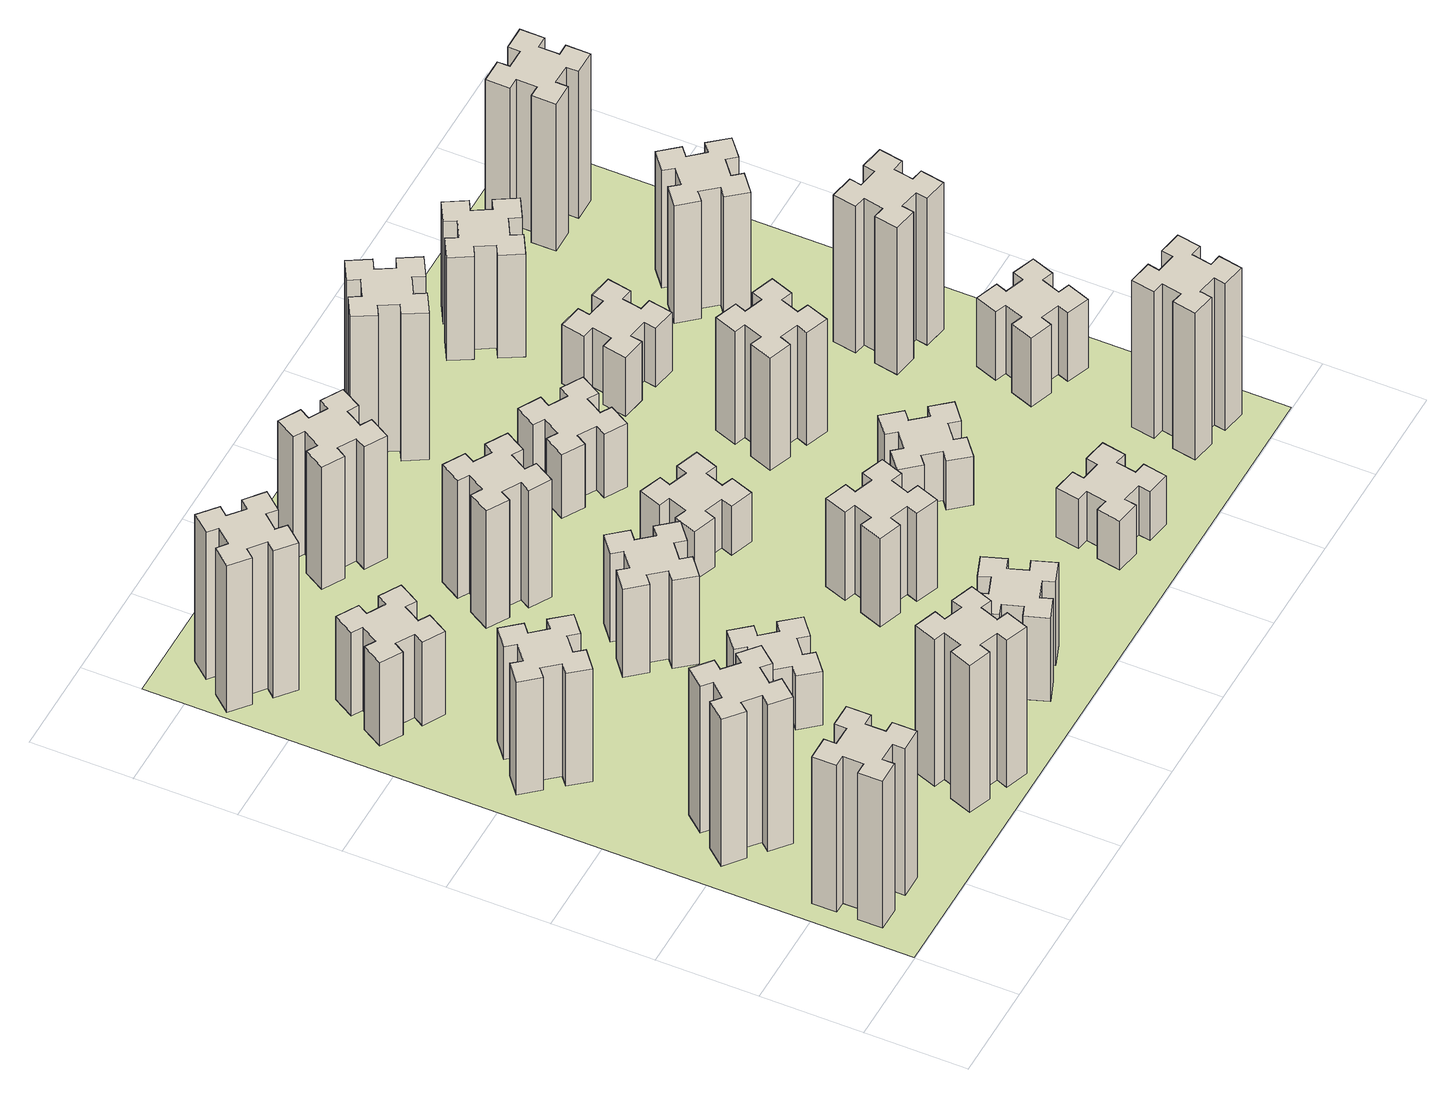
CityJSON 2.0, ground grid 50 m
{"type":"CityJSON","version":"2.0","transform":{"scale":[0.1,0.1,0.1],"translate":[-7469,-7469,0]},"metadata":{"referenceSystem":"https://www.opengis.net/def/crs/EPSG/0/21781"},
"CityObjects":{
"building1":{"type":"Building","attributes":{"class":"1000","function":"1000","usage":"1000","yearOfConstruction":2016,"roofType":"1000","measuredHeight":90,"storeysAboveGround":30,"storeysBelowGround":0},"geometry":[{"type":"Solid","lod":"1","boundaries":[[[[0,1,2,3,4,5,6,7,8,9,10,11,12,13,14,15,16,17,18,19]],[[17,16,20,21]],[[16,15,22,20]],[[15,14,23,22]],[[14,13,24,23]],[[13,12,25,24]],[[12,11,26,25]],[[11,10,27,26]],[[10,9,28,27]],[[9,8,29,28]],[[8,7,30,29]],[[7,6,31,30]],[[6,5,32,31]],[[5,4,33,32]],[[4,3,34,33]],[[3,2,35,34]],[[2,1,36,35]],[[1,0,37,36]],[[0,19,38,37]],[[19,18,39,38]],[[18,17,21,39]],[[24,25,26,27,28,29,30,31,32,33,34,35,36,37,38,39,21,20,22,23]]]]}]},
"building2":{"type":"Building","attributes":{"class":"1000","function":"1000","usage":"1000","yearOfConstruction":2016,"roofType":"1000","measuredHeight":90,"storeysAboveGround":30,"storeysBelowGround":0},"geometry":[{"type":"Solid","lod":"1","boundaries":[[[[40,41,42,43,44,45,46,47,48,49,50,51,52,53,54,55,56,57,58,59]],[[57,56,60,61]],[[56,55,62,60]],[[55,54,63,62]],[[54,53,64,63]],[[53,52,65,64]],[[52,51,66,65]],[[51,50,67,66]],[[50,49,68,67]],[[49,48,69,68]],[[48,47,70,69]],[[47,46,71,70]],[[46,45,72,71]],[[45,44,73,72]],[[44,43,74,73]],[[43,42,75,74]],[[42,41,76,75]],[[41,40,77,76]],[[40,59,78,77]],[[59,58,79,78]],[[58,57,61,79]],[[64,65,66,67,68,69,70,71,72,73,74,75,76,77,78,79,61,60,62,63]]]]}]},
"building3":{"type":"Building","attributes":{"class":"1000","function":"1000","usage":"1000","yearOfConstruction":2016,"roofType":"1000","measuredHeight":69,"storeysAboveGround":30,"storeysBelowGround":0},"geometry":[{"type":"Solid","lod":"1","boundaries":[[[[80,81,82,83,84,85,86,87,88,89,90,91,92,93,94,95,96,97,98,99]],[[97,96,100,101]],[[96,95,102,100]],[[95,94,103,102]],[[94,93,104,103]],[[93,92,105,104]],[[92,91,106,105]],[[91,90,107,106]],[[90,89,108,107]],[[89,88,109,108]],[[88,87,110,109]],[[87,86,111,110]],[[86,85,112,111]],[[85,84,113,112]],[[84,83,114,113]],[[83,82,115,114]],[[82,81,116,115]],[[81,80,117,116]],[[80,99,118,117]],[[99,98,119,118]],[[98,97,101,119]],[[104,105,106,107,108,109,110,111,112,113,114,115,116,117,118,119,101,100,102,103]]]]}]},
"building4":{"type":"Building","attributes":{"class":"1000","function":"1000","usage":"1000","yearOfConstruction":2016,"roofType":"1000","measuredHeight":51,"storeysAboveGround":30,"storeysBelowGround":0},"geometry":[{"type":"Solid","lod":"1","boundaries":[[[[120,121,122,123,124,125,126,127,128,129,130,131,132,133,134,135,136,137,138,139]],[[137,136,140,141]],[[136,135,142,140]],[[135,134,143,142]],[[134,133,144,143]],[[133,132,145,144]],[[132,131,146,145]],[[131,130,147,146]],[[130,129,148,147]],[[129,128,149,148]],[[128,127,150,149]],[[127,126,151,150]],[[126,125,152,151]],[[125,124,153,152]],[[124,123,154,153]],[[123,122,155,154]],[[122,121,156,155]],[[121,120,157,156]],[[120,139,158,157]],[[139,138,159,158]],[[138,137,141,159]],[[144,145,146,147,148,149,150,151,152,153,154,155,156,157,158,159,141,140,142,143]]]]}]},
"building5":{"type":"Building","attributes":{"class":"1000","function":"1000","usage":"1000","yearOfConstruction":2016,"roofType":"1000","measuredHeight":90,"storeysAboveGround":30,"storeysBelowGround":0},"geometry":[{"type":"Solid","lod":"1","boundaries":[[[[160,161,162,163,164,165,166,167,168,169,170,171,172,173,174,175,176,177,178,179]],[[177,176,180,181]],[[176,175,182,180]],[[175,174,183,182]],[[174,173,184,183]],[[173,172,185,184]],[[172,171,186,185]],[[171,170,187,186]],[[170,169,188,187]],[[169,168,189,188]],[[168,167,190,189]],[[167,166,191,190]],[[166,165,192,191]],[[165,164,193,192]],[[164,163,194,193]],[[163,162,195,194]],[[162,161,196,195]],[[161,160,197,196]],[[160,179,198,197]],[[179,178,199,198]],[[178,177,181,199]],[[184,185,186,187,188,189,190,191,192,193,194,195,196,197,198,199,181,180,182,183]]]]}]},
"building6":{"type":"Building","attributes":{"class":"1000","function":"1000","usage":"1000","yearOfConstruction":2016,"roofType":"1000","measuredHeight":90,"storeysAboveGround":30,"storeysBelowGround":0},"geometry":[{"type":"Solid","lod":"1","boundaries":[[[[200,201,202,203,204,205,206,207,208,209,210,211,212,213,214,215,216,217,218,219]],[[217,216,220,221]],[[216,215,222,220]],[[215,214,223,222]],[[214,213,224,223]],[[213,212,225,224]],[[212,211,226,225]],[[211,210,227,226]],[[210,209,228,227]],[[209,208,229,228]],[[208,207,230,229]],[[207,206,231,230]],[[206,205,232,231]],[[205,204,233,232]],[[204,203,234,233]],[[203,202,235,234]],[[202,201,236,235]],[[201,200,237,236]],[[200,219,238,237]],[[219,218,239,238]],[[218,217,221,239]],[[224,225,226,227,228,229,230,231,232,233,234,235,236,237,238,239,221,220,222,223]]]]}]},
"building7":{"type":"Building","attributes":{"class":"1000","function":"1000","usage":"1000","yearOfConstruction":2016,"roofType":"1000","measuredHeight":33,"storeysAboveGround":30,"storeysBelowGround":0},"geometry":[{"type":"Solid","lod":"1","boundaries":[[[[240,241,242,243,244,245,246,247,248,249,250,251,252,253,254,255,256,257,258,259]],[[257,256,260,261]],[[256,255,262,260]],[[255,254,263,262]],[[254,253,264,263]],[[253,252,265,264]],[[252,251,266,265]],[[251,250,267,266]],[[250,249,268,267]],[[249,248,269,268]],[[248,247,270,269]],[[247,246,271,270]],[[246,245,272,271]],[[245,244,273,272]],[[244,243,274,273]],[[243,242,275,274]],[[242,241,276,275]],[[241,240,277,276]],[[240,259,278,277]],[[259,258,279,278]],[[258,257,261,279]],[[264,265,266,267,268,269,270,271,272,273,274,275,276,277,278,279,261,260,262,263]]]]}]},
"building8":{"type":"Building","attributes":{"class":"1000","function":"1000","usage":"1000","yearOfConstruction":2016,"roofType":"1000","measuredHeight":54,"storeysAboveGround":30,"storeysBelowGround":0},"geometry":[{"type":"Solid","lod":"1","boundaries":[[[[280,281,282,283,284,285,286,287,288,289,290,291,292,293,294,295,296,297,298,299]],[[297,296,300,301]],[[296,295,302,300]],[[295,294,303,302]],[[294,293,304,303]],[[293,292,305,304]],[[292,291,306,305]],[[291,290,307,306]],[[290,289,308,307]],[[289,288,309,308]],[[288,287,310,309]],[[287,286,311,310]],[[286,285,312,311]],[[285,284,313,312]],[[284,283,314,313]],[[283,282,315,314]],[[282,281,316,315]],[[281,280,317,316]],[[280,299,318,317]],[[299,298,319,318]],[[298,297,301,319]],[[304,305,306,307,308,309,310,311,312,313,314,315,316,317,318,319,301,300,302,303]]]]}]},
"building9":{"type":"Building","attributes":{"class":"1000","function":"1000","usage":"1000","yearOfConstruction":2016,"roofType":"1000","measuredHeight":51,"storeysAboveGround":30,"storeysBelowGround":0},"geometry":[{"type":"Solid","lod":"1","boundaries":[[[[320,321,322,323,324,325,326,327,328,329,330,331,332,333,334,335,336,337,338,339]],[[337,336,340,341]],[[336,335,342,340]],[[335,334,343,342]],[[334,333,344,343]],[[333,332,345,344]],[[332,331,346,345]],[[331,330,347,346]],[[330,329,348,347]],[[329,328,349,348]],[[328,327,350,349]],[[327,326,351,350]],[[326,325,352,351]],[[325,324,353,352]],[[324,323,354,353]],[[323,322,355,354]],[[322,321,356,355]],[[321,320,357,356]],[[320,339,358,357]],[[339,338,359,358]],[[338,337,341,359]],[[344,345,346,347,348,349,350,351,352,353,354,355,356,357,358,359,341,340,342,343]]]]}]},
"building10":{"type":"Building","attributes":{"class":"1000","function":"1000","usage":"1000","yearOfConstruction":2016,"roofType":"1000","measuredHeight":72,"storeysAboveGround":30,"storeysBelowGround":0},"geometry":[{"type":"Solid","lod":"1","boundaries":[[[[360,361,362,363,364,365,366,367,368,369,370,371,372,373,374,375,376,377,378,379]],[[377,376,380,381]],[[376,375,382,380]],[[375,374,383,382]],[[374,373,384,383]],[[373,372,385,384]],[[372,371,386,385]],[[371,370,387,386]],[[370,369,388,387]],[[369,368,389,388]],[[368,367,390,389]],[[367,366,391,390]],[[366,365,392,391]],[[365,364,393,392]],[[364,363,394,393]],[[363,362,395,394]],[[362,361,396,395]],[[361,360,397,396]],[[360,379,398,397]],[[379,378,399,398]],[[378,377,381,399]],[[384,385,386,387,388,389,390,391,392,393,394,395,396,397,398,399,381,380,382,383]]]]}]},
"building11":{"type":"Building","attributes":{"class":"1000","function":"1000","usage":"1000","yearOfConstruction":2016,"roofType":"1000","measuredHeight":75,"storeysAboveGround":30,"storeysBelowGround":0},"geometry":[{"type":"Solid","lod":"1","boundaries":[[[[400,401,402,403,404,405,406,407,408,409,410,411,412,413,414,415,416,417,418,419]],[[417,416,420,421]],[[416,415,422,420]],[[415,414,423,422]],[[414,413,424,423]],[[413,412,425,424]],[[412,411,426,425]],[[411,410,427,426]],[[410,409,428,427]],[[409,408,429,428]],[[408,407,430,429]],[[407,406,431,430]],[[406,405,432,431]],[[405,404,433,432]],[[404,403,434,433]],[[403,402,435,434]],[[402,401,436,435]],[[401,400,437,436]],[[400,419,438,437]],[[419,418,439,438]],[[418,417,421,439]],[[424,425,426,427,428,429,430,431,432,433,434,435,436,437,438,439,421,420,422,423]]]]}]},
"building12":{"type":"Building","attributes":{"class":"1000","function":"1000","usage":"1000","yearOfConstruction":2016,"roofType":"1000","measuredHeight":54,"storeysAboveGround":30,"storeysBelowGround":0},"geometry":[{"type":"Solid","lod":"1","boundaries":[[[[440,441,442,443,444,445,446,447,448,449,450,451,452,453,454,455,456,457,458,459]],[[457,456,460,461]],[[456,455,462,460]],[[455,454,463,462]],[[454,453,464,463]],[[453,452,465,464]],[[452,451,466,465]],[[451,450,467,466]],[[450,449,468,467]],[[449,448,469,468]],[[448,447,470,469]],[[447,446,471,470]],[[446,445,472,471]],[[445,444,473,472]],[[444,443,474,473]],[[443,442,475,474]],[[442,441,476,475]],[[441,440,477,476]],[[440,459,478,477]],[[459,458,479,478]],[[458,457,461,479]],[[464,465,466,467,468,469,470,471,472,473,474,475,476,477,478,479,461,460,462,463]]]]}]},
"building13":{"type":"Building","attributes":{"class":"1000","function":"1000","usage":"1000","yearOfConstruction":2016,"roofType":"1000","measuredHeight":30,"storeysAboveGround":30,"storeysBelowGround":0},"geometry":[{"type":"Solid","lod":"1","boundaries":[[[[480,481,482,483,484,485,486,487,488,489,490,491,492,493,494,495,496,497,498,499]],[[497,496,500,501]],[[496,495,502,500]],[[495,494,503,502]],[[494,493,504,503]],[[493,492,505,504]],[[492,491,506,505]],[[491,490,507,506]],[[490,489,508,507]],[[489,488,509,508]],[[488,487,510,509]],[[487,486,511,510]],[[486,485,512,511]],[[485,484,513,512]],[[484,483,514,513]],[[483,482,515,514]],[[482,481,516,515]],[[481,480,517,516]],[[480,499,518,517]],[[499,498,519,518]],[[498,497,501,519]],[[504,505,506,507,508,509,510,511,512,513,514,515,516,517,518,519,501,500,502,503]]]]}]},
"building14":{"type":"Building","attributes":{"class":"1000","function":"1000","usage":"1000","yearOfConstruction":2016,"roofType":"1000","measuredHeight":39,"storeysAboveGround":30,"storeysBelowGround":0},"geometry":[{"type":"Solid","lod":"1","boundaries":[[[[520,521,522,523,524,525,526,527,528,529,530,531,532,533,534,535,536,537,538,539]],[[537,536,540,541]],[[536,535,542,540]],[[535,534,543,542]],[[534,533,544,543]],[[533,532,545,544]],[[532,531,546,545]],[[531,530,547,546]],[[530,529,548,547]],[[529,528,549,548]],[[528,527,550,549]],[[527,526,551,550]],[[526,525,552,551]],[[525,524,553,552]],[[524,523,554,553]],[[523,522,555,554]],[[522,521,556,555]],[[521,520,557,556]],[[520,539,558,557]],[[539,538,559,558]],[[538,537,541,559]],[[544,545,546,547,548,549,550,551,552,553,554,555,556,557,558,559,541,540,542,543]]]]}]},
"building15":{"type":"Building","attributes":{"class":"1000","function":"1000","usage":"1000","yearOfConstruction":2016,"roofType":"1000","measuredHeight":30,"storeysAboveGround":30,"storeysBelowGround":0},"geometry":[{"type":"Solid","lod":"1","boundaries":[[[[560,561,562,563,564,565,566,567,568,569,570,571,572,573,574,575,576,577,578,579]],[[577,576,580,581]],[[576,575,582,580]],[[575,574,583,582]],[[574,573,584,583]],[[573,572,585,584]],[[572,571,586,585]],[[571,570,587,586]],[[570,569,588,587]],[[569,568,589,588]],[[568,567,590,589]],[[567,566,591,590]],[[566,565,592,591]],[[565,564,593,592]],[[564,563,594,593]],[[563,562,595,594]],[[562,561,596,595]],[[561,560,597,596]],[[560,579,598,597]],[[579,578,599,598]],[[578,577,581,599]],[[584,585,586,587,588,589,590,591,592,593,594,595,596,597,598,599,581,580,582,583]]]]}]},
"building16":{"type":"Building","attributes":{"class":"1000","function":"1000","usage":"1000","yearOfConstruction":2016,"roofType":"1000","measuredHeight":90,"storeysAboveGround":30,"storeysBelowGround":0},"geometry":[{"type":"Solid","lod":"1","boundaries":[[[[600,601,602,603,604,605,606,607,608,609,610,611,612,613,614,615,616,617,618,619]],[[617,616,620,621]],[[616,615,622,620]],[[615,614,623,622]],[[614,613,624,623]],[[613,612,625,624]],[[612,611,626,625]],[[611,610,627,626]],[[610,609,628,627]],[[609,608,629,628]],[[608,607,630,629]],[[607,606,631,630]],[[606,605,632,631]],[[605,604,633,632]],[[604,603,634,633]],[[603,602,635,634]],[[602,601,636,635]],[[601,600,637,636]],[[600,619,638,637]],[[619,618,639,638]],[[618,617,621,639]],[[624,625,626,627,628,629,630,631,632,633,634,635,636,637,638,639,621,620,622,623]]]]}]},
"building17":{"type":"Building","attributes":{"class":"1000","function":"1000","usage":"1000","yearOfConstruction":2016,"roofType":"1000","measuredHeight":30,"storeysAboveGround":30,"storeysBelowGround":0},"geometry":[{"type":"Solid","lod":"1","boundaries":[[[[640,641,642,643,644,645,646,647,648,649,650,651,652,653,654,655,656,657,658,659]],[[657,656,660,661]],[[656,655,662,660]],[[655,654,663,662]],[[654,653,664,663]],[[653,652,665,664]],[[652,651,666,665]],[[651,650,667,666]],[[650,649,668,667]],[[649,648,669,668]],[[648,647,670,669]],[[647,646,671,670]],[[646,645,672,671]],[[645,644,673,672]],[[644,643,674,673]],[[643,642,675,674]],[[642,641,676,675]],[[641,640,677,676]],[[640,659,678,677]],[[659,658,679,678]],[[658,657,661,679]],[[664,665,666,667,668,669,670,671,672,673,674,675,676,677,678,679,661,660,662,663]]]]}]},
"building18":{"type":"Building","attributes":{"class":"1000","function":"1000","usage":"1000","yearOfConstruction":2016,"roofType":"1000","measuredHeight":69,"storeysAboveGround":30,"storeysBelowGround":0},"geometry":[{"type":"Solid","lod":"1","boundaries":[[[[680,681,682,683,684,685,686,687,688,689,690,691,692,693,694,695,696,697,698,699]],[[697,696,700,701]],[[696,695,702,700]],[[695,694,703,702]],[[694,693,704,703]],[[693,692,705,704]],[[692,691,706,705]],[[691,690,707,706]],[[690,689,708,707]],[[689,688,709,708]],[[688,687,710,709]],[[687,686,711,710]],[[686,685,712,711]],[[685,684,713,712]],[[684,683,714,713]],[[683,682,715,714]],[[682,681,716,715]],[[681,680,717,716]],[[680,699,718,717]],[[699,698,719,718]],[[698,697,701,719]],[[704,705,706,707,708,709,710,711,712,713,714,715,716,717,718,719,701,700,702,703]]]]}]},
"building19":{"type":"Building","attributes":{"class":"1000","function":"1000","usage":"1000","yearOfConstruction":2016,"roofType":"1000","measuredHeight":36,"storeysAboveGround":30,"storeysBelowGround":0},"geometry":[{"type":"Solid","lod":"1","boundaries":[[[[720,721,722,723,724,725,726,727,728,729,730,731,732,733,734,735,736,737,738,739]],[[737,736,740,741]],[[736,735,742,740]],[[735,734,743,742]],[[734,733,744,743]],[[733,732,745,744]],[[732,731,746,745]],[[731,730,747,746]],[[730,729,748,747]],[[729,728,749,748]],[[728,727,750,749]],[[727,726,751,750]],[[726,725,752,751]],[[725,724,753,752]],[[724,723,754,753]],[[723,722,755,754]],[[722,721,756,755]],[[721,720,757,756]],[[720,739,758,757]],[[739,738,759,758]],[[738,737,741,759]],[[744,745,746,747,748,749,750,751,752,753,754,755,756,757,758,759,741,740,742,743]]]]}]},
"building20":{"type":"Building","attributes":{"class":"1000","function":"1000","usage":"1000","yearOfConstruction":2016,"roofType":"1000","measuredHeight":90,"storeysAboveGround":30,"storeysBelowGround":0},"geometry":[{"type":"Solid","lod":"1","boundaries":[[[[760,761,762,763,764,765,766,767,768,769,770,771,772,773,774,775,776,777,778,779]],[[777,776,780,781]],[[776,775,782,780]],[[775,774,783,782]],[[774,773,784,783]],[[773,772,785,784]],[[772,771,786,785]],[[771,770,787,786]],[[770,769,788,787]],[[769,768,789,788]],[[768,767,790,789]],[[767,766,791,790]],[[766,765,792,791]],[[765,764,793,792]],[[764,763,794,793]],[[763,762,795,794]],[[762,761,796,795]],[[761,760,797,796]],[[760,779,798,797]],[[779,778,799,798]],[[778,777,781,799]],[[784,785,786,787,788,789,790,791,792,793,794,795,796,797,798,799,781,780,782,783]]]]}]},
"building21":{"type":"Building","attributes":{"class":"1000","function":"1000","usage":"1000","yearOfConstruction":2016,"roofType":"1000","measuredHeight":63,"storeysAboveGround":30,"storeysBelowGround":0},"geometry":[{"type":"Solid","lod":"1","boundaries":[[[[800,801,802,803,804,805,806,807,808,809,810,811,812,813,814,815,816,817,818,819]],[[817,816,820,821]],[[816,815,822,820]],[[815,814,823,822]],[[814,813,824,823]],[[813,812,825,824]],[[812,811,826,825]],[[811,810,827,826]],[[810,809,828,827]],[[809,808,829,828]],[[808,807,830,829]],[[807,806,831,830]],[[806,805,832,831]],[[805,804,833,832]],[[804,803,834,833]],[[803,802,835,834]],[[802,801,836,835]],[[801,800,837,836]],[[800,819,838,837]],[[819,818,839,838]],[[818,817,821,839]],[[824,825,826,827,828,829,830,831,832,833,834,835,836,837,838,839,821,820,822,823]]]]}]},
"building22":{"type":"Building","attributes":{"class":"1000","function":"1000","usage":"1000","yearOfConstruction":2016,"roofType":"1000","measuredHeight":42,"storeysAboveGround":30,"storeysBelowGround":0},"geometry":[{"type":"Solid","lod":"1","boundaries":[[[[840,841,842,843,844,845,846,847,848,849,850,851,852,853,854,855,856,857,858,859]],[[857,856,860,861]],[[856,855,862,860]],[[855,854,863,862]],[[854,853,864,863]],[[853,852,865,864]],[[852,851,866,865]],[[851,850,867,866]],[[850,849,868,867]],[[849,848,869,868]],[[848,847,870,869]],[[847,846,871,870]],[[846,845,872,871]],[[845,844,873,872]],[[844,843,874,873]],[[843,842,875,874]],[[842,841,876,875]],[[841,840,877,876]],[[840,859,878,877]],[[859,858,879,878]],[[858,857,861,879]],[[864,865,866,867,868,869,870,871,872,873,874,875,876,877,878,879,861,860,862,863]]]]}]},
"building23":{"type":"Building","attributes":{"class":"1000","function":"1000","usage":"1000","yearOfConstruction":2016,"roofType":"1000","measuredHeight":90,"storeysAboveGround":30,"storeysBelowGround":0},"geometry":[{"type":"Solid","lod":"1","boundaries":[[[[880,881,882,883,884,885,886,887,888,889,890,891,892,893,894,895,896,897,898,899]],[[897,896,900,901]],[[896,895,902,900]],[[895,894,903,902]],[[894,893,904,903]],[[893,892,905,904]],[[892,891,906,905]],[[891,890,907,906]],[[890,889,908,907]],[[889,888,909,908]],[[888,887,910,909]],[[887,886,911,910]],[[886,885,912,911]],[[885,884,913,912]],[[884,883,914,913]],[[883,882,915,914]],[[882,881,916,915]],[[881,880,917,916]],[[880,899,918,917]],[[899,898,919,918]],[[898,897,901,919]],[[904,905,906,907,908,909,910,911,912,913,914,915,916,917,918,919,901,900,902,903]]]]}]},
"building24":{"type":"Building","attributes":{"class":"1000","function":"1000","usage":"1000","yearOfConstruction":2016,"roofType":"1000","measuredHeight":72,"storeysAboveGround":30,"storeysBelowGround":0},"geometry":[{"type":"Solid","lod":"1","boundaries":[[[[920,921,922,923,924,925,926,927,928,929,930,931,932,933,934,935,936,937,938,939]],[[937,936,940,941]],[[936,935,942,940]],[[935,934,943,942]],[[934,933,944,943]],[[933,932,945,944]],[[932,931,946,945]],[[931,930,947,946]],[[930,929,948,947]],[[929,928,949,948]],[[928,927,950,949]],[[927,926,951,950]],[[926,925,952,951]],[[925,924,953,952]],[[924,923,954,953]],[[923,922,955,954]],[[922,921,956,955]],[[921,920,957,956]],[[920,939,958,957]],[[939,938,959,958]],[[938,937,941,959]],[[944,945,946,947,948,949,950,951,952,953,954,955,956,957,958,959,941,940,942,943]]]]}]},
"building25":{"type":"Building","attributes":{"class":"1000","function":"1000","usage":"1000","yearOfConstruction":2016,"roofType":"1000","measuredHeight":90,"storeysAboveGround":30,"storeysBelowGround":0},"geometry":[{"type":"Solid","lod":"1","boundaries":[[[[960,961,962,963,964,965,966,967,968,969,970,971,972,973,974,975,976,977,978,979]],[[977,976,980,981]],[[976,975,982,980]],[[975,974,983,982]],[[974,973,984,983]],[[973,972,985,984]],[[972,971,986,985]],[[971,970,987,986]],[[970,969,988,987]],[[969,968,989,988]],[[968,967,990,989]],[[967,966,991,990]],[[966,965,992,991]],[[965,964,993,992]],[[964,963,994,993]],[[963,962,995,994]],[[962,961,996,995]],[[961,960,997,996]],[[960,979,998,997]],[[979,978,999,998]],[[978,977,981,999]],[[984,985,986,987,988,989,990,991,992,993,994,995,996,997,998,999,981,980,982,983]]]]}]},
"landuse1":{"type":"LandUse","attributes":{"name":"plot1","function":"1010"},"geometry":[{"type":"MultiSurface","lod":"1","boundaries":[[[1000,1001,1002,1003]]]}]}
},
"vertices":[
[165,425,0],[165,325,0],[105,325,0],[105,205,0],[225,205,0],[225,265,0],[325,265,0],[325,205,0],[445,205,0],[445,325,0],[385,325,0],[385,425,0],[445,425,0],[445,545,0],[325,545,0],[325,485,0],[225,485,0],[225,545,0],[105,545,0],[105,425,0],[225,485,900],[225,545,900],[325,485,900],[325,545,900],[445,545,900],[445,425,900],[385,425,900],[385,325,900],[445,325,900],[445,205,900],[325,205,900],[325,265,900],[225,265,900],[225,205,900],[105,205,900],[105,325,900],[165,325,900],[165,425,900],[105,425,900],[105,545,900],
[484,1067,0],[408,1132,0],[446,1178,0],[354,1255,0],[277,1163,0],[323,1124,0],[259,1048,0],[213,1086,0],[136,994,0],[228,917,0],[266,963,0],[343,899,0],[304,853,0],[396,776,0],[473,868,0],[427,906,0],[492,983,0],[538,944,0],[615,1036,0],[523,1113,0],[492,983,900],[538,944,900],[427,906,900],[473,868,900],[396,776,900],[304,853,900],[343,899,900],[266,963,900],[228,917,900],[136,994,900],[213,1086,900],[259,1048,900],[323,1124,900],[277,1163,900],[354,1255,900],[446,1178,900],[408,1132,900],[484,1067,900],[523,1113,900],[615,1036,900],
[492,1988,0],[427,2064,0],[473,2103,0],[396,2195,0],[304,2118,0],[343,2072,0],[266,2007,0],[228,2053,0],[136,1976,0],[213,1884,0],[259,1923,0],[323,1846,0],[277,1808,0],[354,1716,0],[446,1793,0],[408,1839,0],[484,1903,0],[523,1857,0],[615,1934,0],[538,2026,0],[484,1903,690],[523,1857,690],[408,1839,690],[446,1793,690],[354,1716,690],[277,1808,690],[323,1846,690],[259,1923,690],[213,1884,690],[136,1976,690],[228,2053,690],[266,2007,690],[343,2072,690],[304,2118,690],[396,2195,690],[473,2103,690],[427,2064,690],[492,1988,690],[538,2026,690],[615,1934,690],
[446,2597,0],[496,2684,0],[548,2654,0],[608,2758,0],[504,2818,0],[474,2766,0],[387,2816,0],[417,2868,0],[313,2928,0],[253,2824,0],[305,2794,0],[255,2707,0],[203,2737,0],[143,2633,0],[247,2573,0],[277,2625,0],[364,2575,0],[334,2523,0],[438,2463,0],[498,2567,0],[364,2575,510],[334,2523,510],[277,2625,510],[247,2573,510],[143,2633,510],[203,2737,510],[255,2707,510],[305,2794,510],[253,2824,510],[313,2928,510],[417,2868,510],[387,2816,510],[474,2766,510],[504,2818,510],[608,2758,510],[548,2654,510],[496,2684,510],[446,2597,510],[498,2567,510],[438,2463,510],
[1029,360,0],[995,266,0],[939,287,0],[897,174,0],[1010,133,0],[1031,189,0],[1125,155,0],[1104,99,0],[1217,57,0],[1258,170,0],[1202,191,0],[1236,285,0],[1292,264,0],[1333,377,0],[1220,418,0],[1200,362,0],[1106,396,0],[1127,452,0],[1014,493,0],[973,380,0],[1106,396,900],[1127,452,900],[1200,362,900],[1220,418,900],[1333,377,900],[1292,264,900],[1236,285,900],[1202,191,900],[1258,170,900],[1217,57,900],[1104,99,900],[1125,155,900],[1031,189,900],[1010,133,900],[897,174,900],[939,287,900],[995,266,900],[1029,360,900],[973,380,900],[1014,493,900],
[384,3387,0],[308,3452,0],[346,3498,0],[254,3575,0],[177,3483,0],[223,3444,0],[159,3368,0],[113,3406,0],[36,3314,0],[128,3237,0],[166,3283,0],[243,3219,0],[204,3173,0],[296,3096,0],[373,3188,0],[327,3226,0],[392,3303,0],[438,3264,0],[515,3356,0],[423,3433,0],[392,3303,900],[438,3264,900],[327,3226,900],[373,3188,900],[296,3096,900],[204,3173,900],[243,3219,900],[166,3283,900],[128,3237,900],[36,3314,900],[113,3406,900],[159,3368,900],[223,3444,900],[177,3483,900],[254,3575,900],[346,3498,900],[308,3452,900],[384,3387,900],[423,3433,900],[515,3356,900],
[1083,1332,0],[1006,1267,0],[968,1313,0],[876,1236,0],[953,1144,0],[999,1183,0],[1063,1106,0],[1017,1068,0],[1094,976,0],[1186,1053,0],[1148,1099,0],[1224,1163,0],[1263,1117,0],[1355,1194,0],[1278,1286,0],[1232,1248,0],[1167,1324,0],[1213,1363,0],[1136,1455,0],[1044,1378,0],[1167,1324,330],[1213,1363,330],[1232,1248,330],[1278,1286,330],[1355,1194,330],[1263,1117,330],[1224,1163,330],[1148,1099,330],[1186,1053,330],[1094,976,330],[1017,1068,330],[1063,1106,330],[999,1183,330],[953,1144,330],[876,1236,330],[968,1313,330],[1006,1267,330],[1083,1332,330],[1044,1378,330],[1136,1455,330],
[1183,1972,0],[1106,1907,0],[1068,1953,0],[976,1876,0],[1053,1784,0],[1099,1823,0],[1163,1746,0],[1117,1708,0],[1194,1616,0],[1286,1693,0],[1248,1739,0],[1324,1803,0],[1363,1757,0],[1455,1834,0],[1378,1926,0],[1332,1888,0],[1267,1964,0],[1313,2003,0],[1236,2095,0],[1144,2018,0],[1267,1964,540],[1313,2003,540],[1332,1888,540],[1378,1926,540],[1455,1834,540],[1363,1757,540],[1324,1803,540],[1248,1739,540],[1286,1693,540],[1194,1616,540],[1117,1708,540],[1163,1746,540],[1099,1823,540],[1053,1784,540],[976,1876,540],[1068,1953,540],[1106,1907,540],[1183,1972,540],[1144,2018,540],[1236,2095,540],
[1765,496,0],[1671,462,0],[1650,518,0],[1537,477,0],[1579,364,0],[1635,385,0],[1669,291,0],[1613,270,0],[1654,157,0],[1767,199,0],[1746,255,0],[1840,289,0],[1860,233,0],[1973,274,0],[1932,387,0],[1876,366,0],[1842,460,0],[1898,480,0],[1857,593,0],[1744,552,0],[1842,460,510],[1898,480,510],[1876,366,510],[1932,387,510],[1973,274,510],[1860,233,510],[1840,289,510],[1746,255,510],[1767,199,510],[1654,157,510],[1613,270,510],[1669,291,510],[1635,385,510],[1579,364,510],[1537,477,510],[1650,518,510],[1671,462,510],[1765,496,510],[1744,552,510],[1857,593,510],
[1314,2666,0],[1227,2716,0],[1257,2768,0],[1153,2828,0],[1093,2724,0],[1145,2694,0],[1095,2607,0],[1043,2637,0],[983,2533,0],[1087,2473,0],[1117,2525,0],[1204,2475,0],[1174,2423,0],[1278,2363,0],[1338,2467,0],[1286,2497,0],[1336,2584,0],[1388,2554,0],[1448,2658,0],[1344,2718,0],[1336,2584,720],[1388,2554,720],[1286,2497,720],[1338,2467,720],[1278,2363,720],[1174,2423,720],[1204,2475,720],[1117,2525,720],[1087,2473,720],[983,2533,720],[1043,2637,720],[1095,2607,720],[1145,2694,720],[1093,2724,720],[1153,2828,720],[1257,2768,720],[1227,2716,720],[1314,2666,720],[1344,2718,720],[1448,2658,720],
[1214,3406,0],[1127,3456,0],[1157,3508,0],[1053,3568,0],[993,3464,0],[1045,3434,0],[995,3347,0],[943,3377,0],[883,3273,0],[987,3213,0],[1017,3265,0],[1104,3215,0],[1074,3163,0],[1178,3103,0],[1238,3207,0],[1186,3237,0],[1236,3324,0],[1288,3294,0],[1348,3398,0],[1244,3458,0],[1236,3324,750],[1288,3294,750],[1186,3237,750],[1238,3207,750],[1178,3103,750],[1074,3163,750],[1104,3215,750],[1017,3265,750],[987,3213,750],[883,3273,750],[943,3377,750],[995,3347,750],[1045,3434,750],[993,3464,750],[1053,3568,750],[1157,3508,750],[1127,3456,750],[1214,3406,750],[1244,3458,750],[1348,3398,750],
[1869,1200,0],[1835,1106,0],[1779,1127,0],[1737,1014,0],[1850,973,0],[1871,1029,0],[1965,995,0],[1944,939,0],[2057,897,0],[2098,1010,0],[2042,1031,0],[2076,1125,0],[2132,1104,0],[2173,1217,0],[2060,1258,0],[2040,1202,0],[1946,1236,0],[1967,1292,0],[1854,1333,0],[1813,1220,0],[1946,1236,540],[1967,1292,540],[2040,1202,540],[2060,1258,540],[2173,1217,540],[2132,1104,540],[2076,1125,540],[2042,1031,540],[2098,1010,540],[2057,897,540],[1944,939,540],[1965,995,540],[1871,1029,540],[1850,973,540],[1737,1014,540],[1779,1127,540],[1835,1106,540],[1869,1200,540],[1813,1220,540],[1854,1333,540],
[1940,2042,0],[1846,2076,0],[1867,2132,0],[1754,2173,0],[1713,2060,0],[1769,2040,0],[1735,1946,0],[1679,1967,0],[1637,1854,0],[1750,1813,0],[1771,1869,0],[1865,1835,0],[1844,1779,0],[1957,1737,0],[1998,1850,0],[1942,1871,0],[1976,1965,0],[2032,1944,0],[2073,2057,0],[1960,2098,0],[1976,1965,300],[2032,1944,300],[1942,1871,300],[1998,1850,300],[1957,1737,300],[1844,1779,300],[1865,1835,300],[1771,1869,300],[1750,1813,300],[1637,1854,300],[1679,1967,300],[1735,1946,300],[1769,2040,300],[1713,2060,300],[1754,2173,300],[1867,2132,300],[1846,2076,300],[1940,2042,300],[1960,2098,300],[2073,2057,300],
[2026,2497,0],[2076,2584,0],[2128,2554,0],[2188,2658,0],[2084,2718,0],[2054,2666,0],[1967,2716,0],[1997,2768,0],[1893,2828,0],[1833,2724,0],[1885,2694,0],[1835,2607,0],[1783,2637,0],[1723,2533,0],[1827,2473,0],[1857,2525,0],[1944,2475,0],[1914,2423,0],[2018,2363,0],[2078,2467,0],[1944,2475,390],[1914,2423,390],[1857,2525,390],[1827,2473,390],[1723,2533,390],[1783,2637,390],[1835,2607,390],[1885,2694,390],[1833,2724,390],[1893,2828,390],[1997,2768,390],[1967,2716,390],[2054,2666,390],[2084,2718,390],[2188,2658,390],[2128,2554,390],[2076,2584,390],[2026,2497,390],[2078,2467,390],[2018,2363,390],
[2596,444,0],[2578,345,0],[2519,356,0],[2498,237,0],[2617,217,0],[2627,276,0],[2725,258,0],[2715,199,0],[2833,178,0],[2854,297,0],[2795,307,0],[2812,405,0],[2871,395,0],[2892,513,0],[2774,534,0],[2764,475,0],[2665,492,0],[2676,551,0],[2557,572,0],[2537,454,0],[2665,492,300],[2676,551,300],[2764,475,300],[2774,534,300],[2892,513,300],[2871,395,300],[2812,405,300],[2795,307,300],[2854,297,300],[2833,178,300],[2715,199,300],[2725,258,300],[2627,276,300],[2617,217,300],[2498,237,300],[2519,356,300],[2578,345,300],[2596,444,300],[2537,454,300],[2557,572,300],
[1844,3556,0],[1757,3506,0],[1727,3558,0],[1623,3498,0],[1683,3394,0],[1735,3424,0],[1785,3337,0],[1733,3307,0],[1793,3203,0],[1897,3263,0],[1867,3315,0],[1954,3365,0],[1984,3313,0],[2088,3373,0],[2028,3477,0],[1976,3447,0],[1926,3534,0],[1978,3564,0],[1918,3668,0],[1814,3608,0],[1926,3534,900],[1978,3564,900],[1976,3447,900],[2028,3477,900],[2088,3373,900],[1984,3313,900],[1954,3365,900],[1867,3315,900],[1897,3263,900],[1793,3203,900],[1733,3307,900],[1785,3337,900],[1735,3424,900],[1683,3394,900],[1623,3498,900],[1727,3558,900],[1757,3506,900],[1844,3556,900],[1814,3608,900],[1918,3668,900],
[2628,1099,0],[2704,1163,0],[2743,1117,0],[2835,1194,0],[2758,1286,0],[2712,1248,0],[2647,1324,0],[2693,1363,0],[2616,1455,0],[2524,1378,0],[2563,1332,0],[2486,1267,0],[2448,1313,0],[2356,1236,0],[2433,1144,0],[2479,1183,0],[2543,1106,0],[2497,1068,0],[2574,976,0],[2666,1053,0],[2543,1106,300],[2497,1068,300],[2479,1183,300],[2433,1144,300],[2356,1236,300],[2448,1313,300],[2486,1267,300],[2563,1332,300],[2524,1378,300],[2616,1455,300],[2693,1363,300],[2647,1324,300],[2712,1248,300],[2758,1286,300],[2835,1194,300],[2743,1117,300],[2704,1163,300],[2628,1099,300],[2666,1053,300],[2574,976,300],
[2682,1871,0],[2716,1965,0],[2772,1944,0],[2813,2057,0],[2700,2098,0],[2680,2042,0],[2586,2076,0],[2607,2132,0],[2494,2173,0],[2453,2060,0],[2509,2040,0],[2475,1946,0],[2419,1967,0],[2377,1854,0],[2490,1813,0],[2511,1869,0],[2605,1835,0],[2584,1779,0],[2697,1737,0],[2738,1850,0],[2605,1835,690],[2584,1779,690],[2511,1869,690],[2490,1813,690],[2377,1854,690],[2419,1967,690],[2475,1946,690],[2509,2040,690],[2453,2060,690],[2494,2173,690],[2607,2132,690],[2586,2076,690],[2680,2042,690],[2700,2098,690],[2813,2057,690],[2772,1944,690],[2716,1965,690],[2682,1871,690],[2738,1850,690],[2697,1737,690],
[2664,2795,0],[2565,2812,0],[2576,2871,0],[2457,2892,0],[2437,2774,0],[2496,2764,0],[2478,2665,0],[2419,2676,0],[2398,2557,0],[2517,2537,0],[2527,2596,0],[2625,2578,0],[2615,2519,0],[2733,2498,0],[2754,2617,0],[2695,2627,0],[2712,2725,0],[2771,2715,0],[2792,2833,0],[2674,2854,0],[2712,2725,360],[2771,2715,360],[2695,2627,360],[2754,2617,360],[2733,2498,360],[2615,2519,360],[2625,2578,360],[2527,2596,360],[2517,2537,360],[2398,2557,360],[2419,2676,360],[2478,2665,360],[2496,2764,360],[2437,2774,360],[2457,2892,360],[2576,2871,360],[2565,2812,360],[2664,2795,360],[2674,2854,360],[2792,2833,360],
[3504,475,0],[3405,492,0],[3416,551,0],[3297,572,0],[3277,454,0],[3336,444,0],[3318,345,0],[3259,356,0],[3238,237,0],[3357,217,0],[3367,276,0],[3465,258,0],[3455,199,0],[3573,178,0],[3594,297,0],[3535,307,0],[3552,405,0],[3611,395,0],[3632,513,0],[3514,534,0],[3552,405,900],[3611,395,900],[3535,307,900],[3594,297,900],[3573,178,900],[3455,199,900],[3465,258,900],[3367,276,900],[3357,217,900],[3238,237,900],[3259,356,900],[3318,345,900],[3336,444,900],[3277,454,900],[3297,572,900],[3416,551,900],[3405,492,900],[3504,475,900],[3514,534,900],[3632,513,900],
[2716,3347,0],[2666,3434,0],[2718,3464,0],[2658,3568,0],[2554,3508,0],[2584,3456,0],[2497,3406,0],[2467,3458,0],[2363,3398,0],[2423,3294,0],[2475,3324,0],[2525,3237,0],[2473,3207,0],[2533,3103,0],[2637,3163,0],[2607,3215,0],[2694,3265,0],[2724,3213,0],[2828,3273,0],[2768,3377,0],[2694,3265,630],[2724,3213,630],[2607,3215,630],[2637,3163,630],[2533,3103,630],[2473,3207,630],[2525,3237,630],[2475,3324,630],[2423,3294,630],[2363,3398,630],[2467,3458,630],[2497,3406,630],[2584,3456,630],[2554,3508,630],[2658,3568,630],[2718,3464,630],[2666,3434,630],[2716,3347,630],[2768,3377,630],[2828,3273,630],
[3351,1029,0],[3445,995,0],[3424,939,0],[3537,897,0],[3578,1010,0],[3522,1031,0],[3556,1125,0],[3612,1104,0],[3653,1217,0],[3540,1258,0],[3520,1202,0],[3426,1236,0],[3447,1292,0],[3334,1333,0],[3293,1220,0],[3349,1200,0],[3315,1106,0],[3259,1127,0],[3217,1014,0],[3330,973,0],[3315,1106,420],[3259,1127,420],[3349,1200,420],[3293,1220,420],[3334,1333,420],[3447,1292,420],[3426,1236,420],[3520,1202,420],[3540,1258,420],[3653,1217,420],[3612,1104,420],[3556,1125,420],[3522,1031,420],[3578,1010,420],[3537,897,420],[3424,939,420],[3445,995,420],[3351,1029,420],[3330,973,420],[3217,1014,420],
[3267,1656,0],[3365,1638,0],[3355,1579,0],[3473,1558,0],[3494,1677,0],[3435,1687,0],[3452,1785,0],[3511,1775,0],[3532,1893,0],[3414,1914,0],[3404,1855,0],[3305,1872,0],[3316,1931,0],[3197,1952,0],[3177,1834,0],[3236,1824,0],[3218,1725,0],[3159,1736,0],[3138,1617,0],[3257,1597,0],[3218,1725,900],[3159,1736,900],[3236,1824,900],[3177,1834,900],[3197,1952,900],[3316,1931,900],[3305,1872,900],[3404,1855,900],[3414,1914,900],[3532,1893,900],[3511,1775,900],[3452,1785,900],[3435,1687,900],[3494,1677,900],[3473,1558,900],[3355,1579,900],[3365,1638,900],[3267,1656,900],[3257,1597,900],[3138,1617,900],
[3119,2563,0],[3183,2486,0],[3137,2448,0],[3214,2356,0],[3306,2433,0],[3268,2479,0],[3344,2543,0],[3383,2497,0],[3475,2574,0],[3398,2666,0],[3352,2628,0],[3287,2704,0],[3333,2743,0],[3256,2835,0],[3164,2758,0],[3203,2712,0],[3126,2647,0],[3088,2693,0],[2996,2616,0],[3073,2524,0],[3126,2647,720],[3088,2693,720],[3203,2712,720],[3164,2758,720],[3256,2835,720],[3333,2743,720],[3287,2704,720],[3352,2628,720],[3398,2666,720],[3475,2574,720],[3383,2497,720],[3344,2543,720],[3268,2479,720],[3306,2433,720],[3214,2356,720],[3137,2448,720],[3183,2486,720],[3119,2563,720],[3073,2524,720],[2996,2616,720],
[3285,3325,0],[3385,3325,0],[3385,3265,0],[3505,3265,0],[3505,3385,0],[3445,3385,0],[3445,3485,0],[3505,3485,0],[3505,3605,0],[3385,3605,0],[3385,3545,0],[3285,3545,0],[3285,3605,0],[3165,3605,0],[3165,3485,0],[3225,3485,0],[3225,3385,0],[3165,3385,0],[3165,3265,0],[3285,3265,0],[3225,3385,900],[3165,3385,900],[3225,3485,900],[3165,3485,900],[3165,3605,900],[3285,3605,900],[3285,3545,900],[3385,3545,900],[3385,3605,900],[3505,3605,900],[3505,3485,900],[3445,3485,900],[3445,3385,900],[3505,3385,900],[3505,3265,900],[3385,3265,900],[3385,3325,900],[3285,3325,900],[3285,3265,900],[3165,3265,900],
[5,3705,0],[3705,3705,0],[3705,5,0],[5,5,0]
]}
